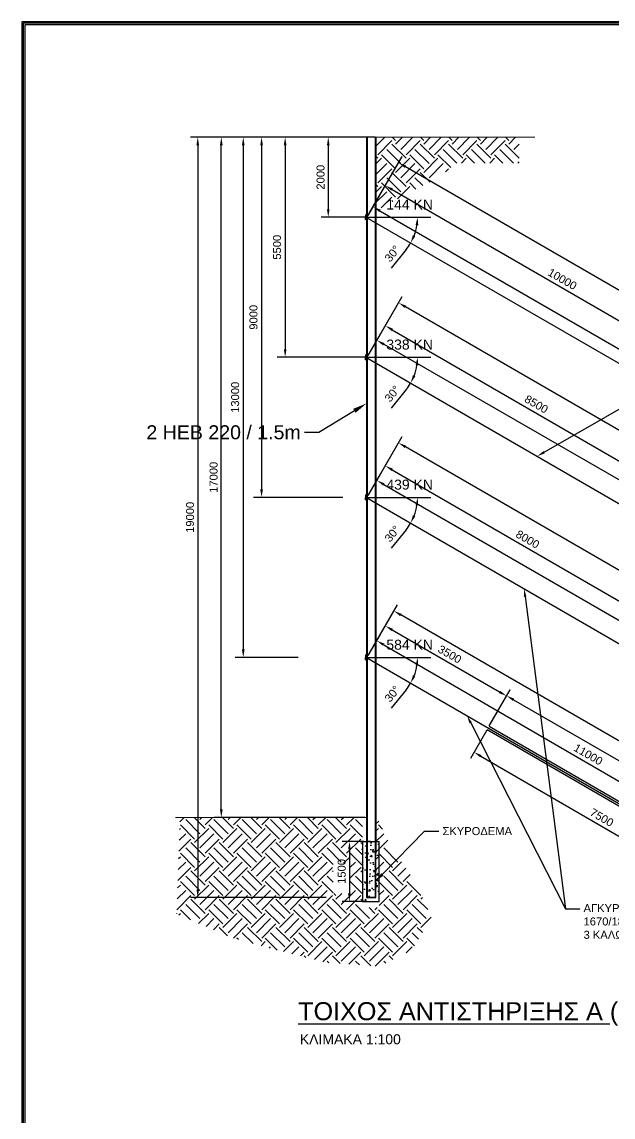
# Model space of a CAD drawing. Header units: inches. Extents: x 3 to 172, y -67 to 57.
# Drawn here: x 3.61 to 18.38, y -39.2 to -11.83 of the extents above; entities that cross this region are included whole.
import ezdxf
from ezdxf import colors
from ezdxf.entities.mleader import LeaderData, LeaderLine
from ezdxf.math import Vec2, Vec3

# ---------------------------------------------------------------- set-up
doc = ezdxf.new("R2010")
doc.units = ezdxf.units.IN
doc.header["$MEASUREMENT"] = 0
for name, color, linetype in [('3', 1, 'Continuous'), ('BEAMS', 3, 'Continuous'), ('BORDER-1', 5, 'Continuous'), ('DETAILS', 3, 'Continuous'), ('L2 COLUMN Wall', 7, 'Continuous'), ('REINFORCEMENT', 6, 'Continuous'), ('STATIC', 3, 'Continuous'), ('STATICA', 3, 'Continuous'), ('TEXT', 3, 'Continuous')]:
    doc.layers.add(name, color=color, linetype=linetype)
doc.styles.add('arial greek', font='arial.ttf')
doc.styles.add('STYLE1', font='arial.ttf')
doc.styles.add('STYLE2', font='arial.ttf')
doc.dimstyles.new('1-100', dxfattribs={"dimtxt": 0.2, "dimasz": 0.2, "dimexe": 0.2, "dimexo": 0, "dimgap": 0.1, "dimtad": 1, "dimdec": 0, "dimlfac": 1000, "dimzin": 1, "dimdsep": 46, "dimtxsty": 'arial greek', "dimcen": 0.02, "dimclrd": 1, "dimclre": 1, "dimclrt": 3, "dimadec": 3, "dimazin": 0, "dimtfac": 0.1, "dimtdec": 0, "dimtmove": 0, "dimatfit": 2, "dimfxl": 1, "dimtolj": 1, "dimtzin": 0, "dimarcsym": 0})
doc.dimstyles.new('style 1', dxfattribs={"dimtxt": 0.2, "dimasz": 0.2, "dimexe": 0.18, "dimexo": 0.0625, "dimgap": 0.09, "dimtad": 1, "dimdec": 0, "dimlfac": 1000, "dimzin": 0, "dimdsep": 46, "dimtxsty": 'STYLE2', "dimcen": 0.09, "dimclrd": 1, "dimclre": 1, "dimclrt": 3, "dimadec": 3, "dimazin": 0, "dimtfac": 1, "dimtdec": 0, "dimtofl": 0, "dimtmove": 0, "dimatfit": 3, "dimfxl": 1, "dimtolj": 1, "dimtzin": 0, "dimarcsym": 0})

# ---------------------------------------------------------------- blocks, each defined once
blk = doc.blocks.new('*D465')
at = {"layer": 'DefPoints', "color": 0, "linetype": 'Continuous', "ltscale": 4, "transparency": 16777216}
for p in [(12.219, -32.31), (11.789, -33.809), (12.215, -33.81)]:
    blk.add_point(p, dxfattribs=at)
at = {"layer": 'DETAILS', "color": 1, "linetype": 'Continuous', "lineweight": -2, "ltscale": 4, "transparency": 16777216}
for p, q in [((12.156, -32.31), (11.613, -32.309)), ((11.792, -32.509), (11.79, -33.609)), ((12.153, -33.81), (11.609, -33.809))]:
    blk.add_line(p, q, dxfattribs=at)
at = {"layer": 'DETAILS', "color": 1, "linetype": 'Continuous', "ltscale": 4, "transparency": 16777216}
for points in [[(11.759, -32.509), (11.826, -32.509), (11.793, -32.309)], [(11.757, -33.609), (11.823, -33.609), (11.789, -33.809)]]:
    blk.add_solid(points, dxfattribs=at)
at = {"layer": 'DETAILS', "color": 3, "linetype": 'Continuous', "lineweight": 15, "ltscale": 4, "transparency": 16777216, "insert": (11.599, -33.059), "char_height": 0.2, "attachment_point": 5, "rotation": 89.8663, "style": 'STYLE2'}
blk.add_mtext('\\A1;1500', dxfattribs=at)
blk = doc.blocks.new('*D427')
at = {"layer": 'DefPoints', "color": 0, "linetype": 'Continuous', "ltscale": 4, "transparency": 16777216}
for p in [(12.227, -16.72), (21.346, -20.927), (20.883, -21.727)]:
    blk.add_point(p, dxfattribs=at)
at = {"layer": 'DETAILS', "color": 1, "linetype": 'Continuous', "lineweight": -2, "ltscale": 4, "transparency": 16777216}
for p, q in [((12.258, -16.666), (12.78, -15.764)), ((12.863, -16.02), (21.173, -20.827)), ((20.914, -21.673), (21.436, -20.771))]:
    blk.add_line(p, q, dxfattribs=at)
at = {"layer": 'DETAILS', "color": 1, "linetype": 'Continuous', "ltscale": 4, "transparency": 16777216}
for points in [[(12.88, -15.991), (12.846, -16.049), (12.69, -15.92)], [(21.189, -20.798), (21.156, -20.856), (21.346, -20.927)]]:
    blk.add_solid(points, dxfattribs=at)
at = {"layer": 'DETAILS', "color": 3, "linetype": 'Continuous', "lineweight": 15, "ltscale": 4, "transparency": 16777216, "insert": (17.114, -18.257), "char_height": 0.2, "attachment_point": 5, "rotation": 329.9515, "style": 'STYLE2'}
blk.add_mtext('\\A1;10000', dxfattribs=at)
blk = doc.blocks.new('*D429')
at = {"layer": 'DefPoints', "color": 0, "linetype": 'Continuous', "ltscale": 4, "transparency": 16777216}
for p in [(13.02, -15.349), (12.262, -16.658), (29.576, -26.67)]:
    blk.add_point(p, dxfattribs=at)
at = {"layer": 'DETAILS', "color": 1, "linetype": 'Continuous', "lineweight": -2, "ltscale": 4, "transparency": 16777216}
for p, q in [((12.294, -16.604), (13.11, -15.193)), ((30.16, -25.26), (13.193, -15.449)), ((29.608, -26.616), (30.424, -25.204))]:
    blk.add_line(p, q, dxfattribs=at)
at = {"layer": 'DETAILS', "color": 1, "linetype": 'Continuous', "ltscale": 4, "transparency": 16777216}
for points in [[(13.21, -15.42), (13.176, -15.478), (13.02, -15.349)], [(30.177, -25.231), (30.144, -25.289), (30.334, -25.36)]]:
    blk.add_solid(points, dxfattribs=at)
at = {"layer": 'DETAILS', "color": 3, "linetype": 'Continuous', "lineweight": 15, "ltscale": 4, "transparency": 16777216, "insert": (20.474, -19.437), "char_height": 0.2, "attachment_point": 5, "rotation": 329.9614, "style": 'STYLE2'}
blk.add_mtext('\\A1;20000', dxfattribs=at)
blk = doc.blocks.new('*D474')
at = {"layer": 'DefPoints', "color": 0, "transparency": 16777216}
for p in [(12.048, -16.708), (12.205, -16.707), (13.475, -16.932), (13.581, -16.708), (29.541, -26.732)]:
    blk.add_point(p, dxfattribs=at)
at = {"layer": 'STATICA', "color": 1, "lineweight": -2, "transparency": 16777216}
blk.add_line((13.209, -17.518), (12.836, -17.979), dxfattribs=at)
for start, end in [(338.8595, 351.102), (321.0635, 329.9615)]:
    blk.add_arc((12.206, -16.708), 1.289, start, end, dxfattribs=at)
at = {"layer": 'STATICA', "color": 1, "transparency": 16777216}
for points in [[(13.446, -16.905), (13.513, -16.91), (13.495, -16.708)], [(13.438, -17.187), (13.378, -17.158), (13.322, -17.353)]]:
    blk.add_solid(points, dxfattribs=at)
at = {"layer": 'STATICA', "color": 3, "transparency": 16777216, "insert": (12.865, -17.621), "char_height": 0.2, "attachment_point": 5, "rotation": 51.0635, "style": 'arial greek'}
blk.add_mtext('\\A1;30%%D', dxfattribs=at)
blk = doc.blocks.new('*D430')
at = {"layer": 'DefPoints', "color": 0, "linetype": 'Continuous', "ltscale": 4, "transparency": 16777216}
for p in [(12.227, -16.72), (25.372, -23.952), (25.216, -24.222)]:
    blk.add_point(p, dxfattribs=at)
at = {"layer": 'DETAILS', "color": 1, "linetype": 'Continuous', "lineweight": -2, "ltscale": 4, "transparency": 16777216}
for p, q in [((12.258, -16.666), (12.473, -16.294)), ((12.556, -16.55), (25.199, -23.852)), ((25.247, -24.168), (25.462, -23.796))]:
    blk.add_line(p, q, dxfattribs=at)
at = {"layer": 'DETAILS', "color": 1, "linetype": 'Continuous', "ltscale": 4, "transparency": 16777216}
for points in [[(12.573, -16.521), (12.539, -16.579), (12.383, -16.45)], [(25.215, -23.823), (25.182, -23.881), (25.372, -23.952)]]:
    blk.add_solid(points, dxfattribs=at)
at = {"layer": 'DETAILS', "color": 3, "linetype": 'Continuous', "lineweight": 15, "ltscale": 4, "transparency": 16777216, "insert": (18.973, -20.035), "char_height": 0.2, "attachment_point": 5, "rotation": 329.9899, "style": 'STYLE2'}
blk.add_mtext('\\A1;15000', dxfattribs=at)
blk = doc.blocks.new('*D475')
at = {"layer": 'DefPoints', "color": 0, "linetype": 'Continuous', "transparency": 16777216}
for p in [(8.59, -14.71), (12.235, -14.71), (12.237, -31.71)]:
    blk.add_point(p, dxfattribs=at)
at = {"layer": 'TEXT', "color": 1, "linetype": 'Continuous', "lineweight": -2, "transparency": 16777216}
for p, q in [((12.173, -14.71), (8.41, -14.71)), ((8.59, -31.51), (8.59, -14.91)), ((12.174, -31.71), (8.41, -31.71))]:
    blk.add_line(p, q, dxfattribs=at)
at = {"layer": 'TEXT', "color": 1, "linetype": 'Continuous', "transparency": 16777216}
for points in [[(8.556, -14.91), (8.623, -14.91), (8.59, -14.71)], [(8.556, -31.51), (8.623, -31.51), (8.59, -31.71)]]:
    blk.add_solid(points, dxfattribs=at)
at = {"layer": 'TEXT', "color": 3, "linetype": 'Continuous', "transparency": 16777216, "insert": (8.398, -23.21), "char_height": 0.2, "attachment_point": 5, "rotation": 90, "style": 'STYLE2'}
blk.add_mtext('\\A1;17000', dxfattribs=at)
blk = doc.blocks.new('*D433')
at = {"layer": 'DefPoints', "color": 0, "linetype": 'Continuous', "transparency": 16777216}
for p in [(11.274, -14.71), (8.001, -33.71), (11.274, -33.71)]:
    blk.add_point(p, dxfattribs=at)
at = {"layer": 'TEXT', "color": 1, "linetype": 'Continuous', "lineweight": -2, "transparency": 16777216}
for p, q in [((11.211, -14.71), (7.821, -14.71)), ((8.001, -14.91), (8.001, -33.51)), ((11.211, -33.71), (7.821, -33.71))]:
    blk.add_line(p, q, dxfattribs=at)
at = {"layer": 'TEXT', "color": 1, "linetype": 'Continuous', "transparency": 16777216}
for points in [[(7.967, -14.91), (8.034, -14.91), (8.001, -14.71)], [(7.967, -33.51), (8.034, -33.51), (8.001, -33.71)]]:
    blk.add_solid(points, dxfattribs=at)
at = {"layer": 'TEXT', "color": 3, "linetype": 'Continuous', "transparency": 16777216, "insert": (7.809, -24.21), "char_height": 0.2, "attachment_point": 5, "rotation": 90, "style": 'STYLE2'}
blk.add_mtext('\\A1;19000', dxfattribs=at)
blk = doc.blocks.new('*D434')
at = {"layer": 'DefPoints', "color": 0, "linetype": 'Continuous', "transparency": 16777216}
for p in [(12.235, -14.71), (11.263, -16.71), (12.235, -16.71)]:
    blk.add_point(p, dxfattribs=at)
at = {"layer": 'TEXT', "color": 1, "linetype": 'Continuous', "lineweight": -2, "transparency": 16777216}
for p, q in [((12.173, -14.71), (11.083, -14.71)), ((11.263, -14.91), (11.263, -16.51)), ((12.173, -16.71), (11.083, -16.71))]:
    blk.add_line(p, q, dxfattribs=at)
at = {"layer": 'TEXT', "color": 1, "linetype": 'Continuous', "transparency": 16777216}
for points in [[(11.23, -14.91), (11.296, -14.91), (11.263, -14.71)], [(11.23, -16.51), (11.296, -16.51), (11.263, -16.71)]]:
    blk.add_solid(points, dxfattribs=at)
at = {"layer": 'TEXT', "color": 3, "linetype": 'Continuous', "transparency": 16777216, "insert": (11.071, -15.71), "char_height": 0.2, "attachment_point": 5, "rotation": 90, "style": 'STYLE2'}
blk.add_mtext('\\A1;2000', dxfattribs=at)
blk = doc.blocks.new('*D435')
at = {"layer": 'DefPoints', "color": 0, "linetype": 'Continuous', "ltscale": 4, "transparency": 16777216}
for p in [(12.227, -20.22), (20.047, -23.676), (19.585, -24.475)]:
    blk.add_point(p, dxfattribs=at)
at = {"layer": 'DETAILS', "color": 1, "linetype": 'Continuous', "lineweight": -2, "ltscale": 4, "transparency": 16777216}
for p, q in [((12.258, -20.166), (12.779, -19.266)), ((12.862, -19.522), (19.874, -23.576)), ((19.617, -24.42), (20.137, -23.52))]:
    blk.add_line(p, q, dxfattribs=at)
at = {"layer": 'DETAILS', "color": 1, "linetype": 'Continuous', "ltscale": 4, "transparency": 16777216}
for points in [[(12.878, -19.493), (12.845, -19.55), (12.689, -19.421)], [(19.891, -23.547), (19.857, -23.605), (20.047, -23.676)]]:
    blk.add_solid(points, dxfattribs=at)
at = {"layer": 'DETAILS', "color": 3, "linetype": 'Continuous', "lineweight": 15, "ltscale": 4, "transparency": 16777216, "insert": (16.464, -21.382), "char_height": 0.2, "attachment_point": 5, "rotation": 329.965, "style": 'STYLE2'}
blk.add_mtext('\\A1;8500', dxfattribs=at)
blk = doc.blocks.new('*D437')
at = {"layer": 'DefPoints', "color": 0, "linetype": 'Continuous', "ltscale": 4, "transparency": 16777216}
for p in [(13.02, -18.849), (12.262, -20.158), (29.143, -29.92)]:
    blk.add_point(p, dxfattribs=at)
at = {"layer": 'DETAILS', "color": 1, "linetype": 'Continuous', "lineweight": -2, "ltscale": 4, "transparency": 16777216}
for p, q in [((12.294, -20.104), (13.11, -18.693)), ((29.728, -28.51), (13.193, -18.949)), ((29.175, -29.866), (29.991, -28.454))]:
    blk.add_line(p, q, dxfattribs=at)
at = {"layer": 'DETAILS', "color": 1, "linetype": 'Continuous', "ltscale": 4, "transparency": 16777216}
for points in [[(13.21, -18.92), (13.176, -18.978), (13.02, -18.849)], [(29.744, -28.481), (29.711, -28.539), (29.901, -28.61)]]:
    blk.add_solid(points, dxfattribs=at)
at = {"layer": 'DETAILS', "color": 3, "linetype": 'Continuous', "lineweight": 15, "ltscale": 4, "transparency": 16777216, "insert": (22.639, -24.189), "char_height": 0.2, "attachment_point": 5, "rotation": 329.9614, "style": 'STYLE2'}
blk.add_mtext('\\A1;19500', dxfattribs=at)
blk = doc.blocks.new('*D476')
at = {"layer": 'DefPoints', "color": 0, "transparency": 16777216}
for p in [(12.048, -20.208), (12.205, -20.207), (13.581, -20.208), (13.475, -20.432), (29.108, -29.981)]:
    blk.add_point(p, dxfattribs=at)
at = {"layer": 'STATICA', "color": 1, "lineweight": -2, "transparency": 16777216}
blk.add_line((13.209, -21.018), (12.836, -21.479), dxfattribs=at)
for start, end in [(338.8595, 351.102), (321.0635, 329.9615)]:
    blk.add_arc((12.206, -20.208), 1.289, start, end, dxfattribs=at)
at = {"layer": 'STATICA', "color": 1, "transparency": 16777216}
for points in [[(13.446, -20.405), (13.513, -20.41), (13.495, -20.208)], [(13.438, -20.687), (13.378, -20.658), (13.322, -20.853)]]:
    blk.add_solid(points, dxfattribs=at)
at = {"layer": 'STATICA', "color": 3, "transparency": 16777216, "insert": (12.865, -21.121), "char_height": 0.2, "attachment_point": 5, "rotation": 51.0635, "style": 'arial greek'}
blk.add_mtext('\\A1;30%%D', dxfattribs=at)
blk = doc.blocks.new('*D438')
at = {"layer": 'DefPoints', "color": 0, "linetype": 'Continuous', "ltscale": 4, "transparency": 16777216}
for p in [(12.227, -20.22), (24.608, -26.774), (24.357, -27.209)]:
    blk.add_point(p, dxfattribs=at)
at = {"layer": 'DETAILS', "color": 1, "linetype": 'Continuous', "lineweight": -2, "ltscale": 4, "transparency": 16777216}
for p, q in [((12.258, -20.166), (12.567, -19.629)), ((12.651, -19.885), (24.434, -26.674)), ((24.388, -27.154), (24.698, -26.618))]:
    blk.add_line(p, q, dxfattribs=at)
at = {"layer": 'DETAILS', "color": 1, "linetype": 'Continuous', "ltscale": 4, "transparency": 16777216}
for points in [[(12.667, -19.856), (12.634, -19.914), (12.477, -19.785)], [(24.451, -26.645), (24.418, -26.703), (24.608, -26.774)]]:
    blk.add_solid(points, dxfattribs=at)
at = {"layer": 'DETAILS', "color": 3, "linetype": 'Continuous', "lineweight": 15, "ltscale": 4, "transparency": 16777216, "insert": (19.938, -23.862), "char_height": 0.2, "attachment_point": 5, "rotation": 330.0532, "style": 'STYLE2'}
blk.add_mtext('\\A1;14000', dxfattribs=at)
blk = doc.blocks.new('*D441')
at = {"layer": 'DefPoints', "color": 0, "ltscale": 100, "transparency": 16777216}
for p in [(12.215, -14.71), (10.185, -20.21), (12.215, -20.21)]:
    blk.add_point(p, dxfattribs=at)
at = {"layer": 'REINFORCEMENT', "color": 1, "lineweight": -2, "ltscale": 100, "transparency": 16777216}
for p, q in [((12.215, -14.71), (9.985, -14.71)), ((10.185, -14.91), (10.185, -20.01)), ((12.215, -20.21), (9.985, -20.21))]:
    blk.add_line(p, q, dxfattribs=at)
at = {"layer": 'REINFORCEMENT', "color": 1, "ltscale": 100, "transparency": 16777216}
for points in [[(10.152, -14.91), (10.219, -14.91), (10.185, -14.71)], [(10.152, -20.01), (10.219, -20.01), (10.185, -20.21)]]:
    blk.add_solid(points, dxfattribs=at)
at = {"layer": 'REINFORCEMENT', "color": 3, "ltscale": 100, "transparency": 16777216, "insert": (9.983, -17.46), "char_height": 0.2, "attachment_point": 5, "rotation": 90, "style": 'arial greek'}
blk.add_mtext('\\A1;5500', dxfattribs=at)
blk = doc.blocks.new('*D442')
at = {"layer": 'DefPoints', "color": 0, "ltscale": 100, "transparency": 16777216}
for p in [(11.628, -14.71), (9.596, -23.71), (11.628, -23.71)]:
    blk.add_point(p, dxfattribs=at)
at = {"layer": 'REINFORCEMENT', "color": 1, "lineweight": -2, "ltscale": 100, "transparency": 16777216}
for p, q in [((11.628, -14.71), (9.396, -14.71)), ((9.596, -14.91), (9.596, -23.51)), ((11.628, -23.71), (9.396, -23.71))]:
    blk.add_line(p, q, dxfattribs=at)
at = {"layer": 'REINFORCEMENT', "color": 1, "ltscale": 100, "transparency": 16777216}
for points in [[(9.562, -14.91), (9.629, -14.91), (9.596, -14.71)], [(9.562, -23.51), (9.629, -23.51), (9.596, -23.71)]]:
    blk.add_solid(points, dxfattribs=at)
at = {"layer": 'REINFORCEMENT', "color": 3, "ltscale": 100, "transparency": 16777216, "insert": (9.394, -19.21), "char_height": 0.2, "attachment_point": 5, "rotation": 90, "style": 'arial greek'}
blk.add_mtext('\\A1;9000', dxfattribs=at)
blk = doc.blocks.new('*D443')
at = {"layer": 'DefPoints', "color": 0, "linetype": 'Continuous', "ltscale": 4, "transparency": 16777216}
for p in [(12.227, -23.72), (19.613, -26.929), (19.151, -27.727)]:
    blk.add_point(p, dxfattribs=at)
at = {"layer": 'DETAILS', "color": 1, "linetype": 'Continuous', "lineweight": -2, "ltscale": 4, "transparency": 16777216}
for p, q in [((12.258, -23.666), (12.779, -22.766)), ((12.862, -23.022), (19.44, -26.829)), ((19.182, -27.673), (19.703, -26.773))]:
    blk.add_line(p, q, dxfattribs=at)
at = {"layer": 'DETAILS', "color": 1, "linetype": 'Continuous', "ltscale": 4, "transparency": 16777216}
for points in [[(12.879, -22.993), (12.845, -23.051), (12.689, -22.922)], [(19.457, -26.8), (19.423, -26.857), (19.613, -26.929)]]:
    blk.add_solid(points, dxfattribs=at)
at = {"layer": 'DETAILS', "color": 3, "linetype": 'Continuous', "lineweight": 15, "ltscale": 4, "transparency": 16777216, "insert": (16.247, -24.759), "char_height": 0.2, "attachment_point": 5, "rotation": 329.9404, "style": 'STYLE2'}
blk.add_mtext('\\A1;8000', dxfattribs=at)
blk = doc.blocks.new('*D445')
at = {"layer": 'DefPoints', "color": 0, "linetype": 'Continuous', "ltscale": 4, "transparency": 16777216}
for p in [(13.02, -22.349), (12.262, -23.658), (29.576, -33.67)]:
    blk.add_point(p, dxfattribs=at)
at = {"layer": 'DETAILS', "color": 1, "linetype": 'Continuous', "lineweight": -2, "ltscale": 4, "transparency": 16777216}
for p, q in [((12.294, -23.604), (13.11, -22.193)), ((30.16, -32.26), (13.193, -22.449)), ((29.608, -33.616), (30.424, -32.204))]:
    blk.add_line(p, q, dxfattribs=at)
at = {"layer": 'DETAILS', "color": 1, "linetype": 'Continuous', "ltscale": 4, "transparency": 16777216}
for points in [[(13.21, -22.42), (13.176, -22.478), (13.02, -22.349)], [(30.177, -32.231), (30.144, -32.289), (30.334, -32.36)]]:
    blk.add_solid(points, dxfattribs=at)
at = {"layer": 'DETAILS', "color": 3, "linetype": 'Continuous', "lineweight": 15, "ltscale": 4, "transparency": 16777216, "insert": (23.288, -28.064), "char_height": 0.2, "attachment_point": 5, "rotation": 329.9614, "style": 'STYLE2'}
blk.add_mtext('\\A1;20000', dxfattribs=at)
blk = doc.blocks.new('*D477')
at = {"layer": 'DefPoints', "color": 0, "transparency": 16777216}
for p in [(12.048, -23.708), (12.205, -23.707), (13.581, -23.708), (13.475, -23.932), (29.541, -33.732)]:
    blk.add_point(p, dxfattribs=at)
at = {"layer": 'STATICA', "color": 1, "lineweight": -2, "transparency": 16777216}
blk.add_line((13.209, -24.518), (12.836, -24.979), dxfattribs=at)
for start, end in [(338.8595, 351.102), (321.0635, 329.9615)]:
    blk.add_arc((12.206, -23.708), 1.289, start, end, dxfattribs=at)
at = {"layer": 'STATICA', "color": 1, "transparency": 16777216}
for points in [[(13.446, -23.905), (13.513, -23.91), (13.495, -23.708)], [(13.438, -24.187), (13.378, -24.158), (13.322, -24.353)]]:
    blk.add_solid(points, dxfattribs=at)
at = {"layer": 'STATICA', "color": 3, "transparency": 16777216, "insert": (12.865, -24.621), "char_height": 0.2, "attachment_point": 5, "rotation": 51.0635, "style": 'arial greek'}
blk.add_mtext('\\A1;30%%D', dxfattribs=at)
blk = doc.blocks.new('*D446')
at = {"layer": 'DefPoints', "color": 0, "linetype": 'Continuous', "ltscale": 4, "transparency": 16777216}
for p in [(12.227, -23.72), (24.6, -30.29), (24.349, -30.723)]:
    blk.add_point(p, dxfattribs=at)
at = {"layer": 'DETAILS', "color": 1, "linetype": 'Continuous', "lineweight": -2, "ltscale": 4, "transparency": 16777216}
for p, q in [((12.258, -23.666), (12.567, -23.131)), ((12.65, -23.387), (24.426, -30.19)), ((24.38, -30.669), (24.69, -30.134))]:
    blk.add_line(p, q, dxfattribs=at)
at = {"layer": 'DETAILS', "color": 1, "linetype": 'Continuous', "ltscale": 4, "transparency": 16777216}
for points in [[(12.667, -23.358), (12.634, -23.416), (12.477, -23.287)], [(24.443, -30.161), (24.41, -30.219), (24.6, -30.29)]]:
    blk.add_solid(points, dxfattribs=at)
at = {"layer": 'DETAILS', "color": 3, "linetype": 'Continuous', "lineweight": 15, "ltscale": 4, "transparency": 16777216, "insert": (19.933, -27.372), "char_height": 0.2, "attachment_point": 5, "rotation": 329.9849, "style": 'STYLE2'}
blk.add_mtext('\\A1;14000', dxfattribs=at)
blk = doc.blocks.new('*D449')
at = {"layer": 'DefPoints', "color": 0, "linetype": 'Continuous', "ltscale": 4, "transparency": 16777216}
for p in [(12.227, -27.72), (15.718, -28.673), (15.257, -29.472)]:
    blk.add_point(p, dxfattribs=at)
at = {"layer": 'DETAILS', "color": 1, "linetype": 'Continuous', "lineweight": -2, "ltscale": 4, "transparency": 16777216}
for p, q in [((12.258, -27.666), (12.778, -26.766)), ((12.861, -27.022), (15.545, -28.573)), ((15.288, -29.418), (15.808, -28.518))]:
    blk.add_line(p, q, dxfattribs=at)
at = {"layer": 'DETAILS', "color": 1, "linetype": 'Continuous', "ltscale": 4, "transparency": 16777216}
for points in [[(12.878, -26.993), (12.845, -27.051), (12.688, -26.922)], [(15.562, -28.545), (15.529, -28.602), (15.718, -28.673)]]:
    blk.add_solid(points, dxfattribs=at)
at = {"layer": 'DETAILS', "color": 3, "linetype": 'Continuous', "lineweight": 15, "ltscale": 4, "transparency": 16777216, "insert": (14.299, -27.631), "char_height": 0.2, "attachment_point": 5, "rotation": 329.9701, "style": 'STYLE2'}
blk.add_mtext('\\A1;3500', dxfattribs=at)
blk = doc.blocks.new('*D450')
at = {"layer": 'DefPoints', "color": 0, "linetype": 'Continuous', "ltscale": 4, "transparency": 16777216}
for p in [(15.293, -29.41), (28.707, -36.178), (28.278, -36.919)]:
    blk.add_point(p, dxfattribs=at)
at = {"layer": 'DETAILS', "color": 1, "linetype": 'Continuous', "lineweight": -2, "ltscale": 4, "transparency": 16777216}
for p, q in [((15.324, -29.356), (15.812, -28.513)), ((15.895, -28.769), (28.533, -36.077)), ((28.309, -36.865), (28.797, -36.022))]:
    blk.add_line(p, q, dxfattribs=at)
at = {"layer": 'DETAILS', "color": 1, "linetype": 'Continuous', "ltscale": 4, "transparency": 16777216}
for points in [[(15.911, -28.74), (15.878, -28.797), (15.721, -28.668)], [(28.55, -36.049), (28.517, -36.106), (28.707, -36.178)]]:
    blk.add_solid(points, dxfattribs=at)
at = {"layer": 'DETAILS', "color": 3, "linetype": 'Continuous', "lineweight": 15, "ltscale": 4, "transparency": 16777216, "insert": (24.331, -33.425), "char_height": 0.2, "attachment_point": 5, "rotation": 329.9599, "style": 'STYLE2'}
blk.add_mtext('\\A1;15000', dxfattribs=at)
blk = doc.blocks.new('*D451')
at = {"layer": 'DefPoints', "color": 0, "linetype": 'Continuous', "ltscale": 4, "transparency": 16777216}
for p in [(12.904, -26.549), (12.262, -27.658), (28.278, -36.919)]:
    blk.add_point(p, dxfattribs=at)
at = {"layer": 'DETAILS', "color": 1, "linetype": 'Continuous', "lineweight": -2, "ltscale": 4, "transparency": 16777216}
for p, q in [((12.294, -27.604), (12.994, -26.393)), ((28.746, -35.71), (13.077, -26.649)), ((28.309, -36.865), (29.009, -35.654))]:
    blk.add_line(p, q, dxfattribs=at)
at = {"layer": 'DETAILS', "color": 1, "linetype": 'Continuous', "ltscale": 4, "transparency": 16777216}
for points in [[(13.094, -26.62), (13.06, -26.678), (12.904, -26.549)], [(28.763, -35.681), (28.729, -35.738), (28.919, -35.81)]]:
    blk.add_solid(points, dxfattribs=at)
at = {"layer": 'DETAILS', "color": 3, "linetype": 'Continuous', "lineweight": 15, "ltscale": 4, "transparency": 16777216, "insert": (23.318, -32.349), "char_height": 0.2, "attachment_point": 5, "rotation": 329.9614, "style": 'STYLE2'}
blk.add_mtext('\\A1;18500', dxfattribs=at)
blk = doc.blocks.new('*D478')
at = {"layer": 'DefPoints', "color": 0, "transparency": 16777216}
for p in [(12.048, -27.708), (12.205, -27.707), (13.581, -27.708), (13.475, -27.932), (28.242, -36.981)]:
    blk.add_point(p, dxfattribs=at)
at = {"layer": 'STATICA', "color": 1, "lineweight": -2, "transparency": 16777216}
blk.add_line((13.209, -28.518), (12.836, -28.979), dxfattribs=at)
for start, end in [(338.8595, 351.102), (321.0635, 329.9615)]:
    blk.add_arc((12.206, -27.708), 1.289, start, end, dxfattribs=at)
at = {"layer": 'STATICA', "color": 1, "transparency": 16777216}
for points in [[(13.446, -27.905), (13.513, -27.91), (13.495, -27.708)], [(13.438, -28.187), (13.378, -28.158), (13.322, -28.353)]]:
    blk.add_solid(points, dxfattribs=at)
at = {"layer": 'STATICA', "color": 3, "transparency": 16777216, "insert": (12.865, -28.621), "char_height": 0.2, "attachment_point": 5, "rotation": 51.0635, "style": 'arial greek'}
blk.add_mtext('\\A1;30%%D', dxfattribs=at)
blk = doc.blocks.new('*D452')
at = {"layer": 'DefPoints', "color": 0, "linetype": 'Continuous', "ltscale": 4, "transparency": 16777216}
for p in [(12.227, -27.72), (21.99, -32.811), (21.742, -33.239)]:
    blk.add_point(p, dxfattribs=at)
at = {"layer": 'DETAILS', "color": 1, "linetype": 'Continuous', "lineweight": -2, "ltscale": 4, "transparency": 16777216}
for p, q in [((12.258, -27.666), (12.565, -27.136)), ((12.648, -27.392), (21.817, -32.711)), ((21.773, -33.185), (22.081, -32.655))]:
    blk.add_line(p, q, dxfattribs=at)
at = {"layer": 'DETAILS', "color": 1, "linetype": 'Continuous', "ltscale": 4, "transparency": 16777216}
for points in [[(12.665, -27.363), (12.631, -27.421), (12.475, -27.292)], [(21.834, -32.682), (21.801, -32.74), (21.99, -32.811)]]:
    blk.add_solid(points, dxfattribs=at)
at = {"layer": 'DETAILS', "color": 3, "linetype": 'Continuous', "lineweight": 15, "ltscale": 4, "transparency": 16777216, "insert": (17.761, -30.136), "char_height": 0.2, "attachment_point": 5, "rotation": 329.8847, "style": 'STYLE2'}
blk.add_mtext('\\A1;11000', dxfattribs=at)
blk = doc.blocks.new('*D454')
at = {"layer": 'DefPoints', "color": 0, "linetype": 'Continuous', "ltscale": 4, "transparency": 16777216}
for p in [(15.257, -29.472), (21.742, -33.239), (21.39, -33.846)]:
    blk.add_point(p, dxfattribs=at)
at = {"layer": 'DETAILS', "color": 1, "linetype": 'Continuous', "lineweight": -2, "ltscale": 4, "transparency": 16777216}
for p, q in [((15.226, -29.526), (14.814, -30.234)), ((15.078, -30.178), (21.217, -33.745)), ((21.711, -33.293), (21.299, -34.001))]:
    blk.add_line(p, q, dxfattribs=at)
at = {"layer": 'DETAILS', "color": 1, "linetype": 'Continuous', "ltscale": 4, "transparency": 16777216}
for points in [[(15.094, -30.15), (15.061, -30.207), (14.905, -30.078)], [(21.233, -33.716), (21.2, -33.774), (21.39, -33.846)]]:
    blk.add_solid(points, dxfattribs=at)
at = {"layer": 'DETAILS', "color": 3, "linetype": 'Continuous', "lineweight": 15, "ltscale": 4, "transparency": 16777216, "insert": (18.1, -31.712), "char_height": 0.2, "attachment_point": 5, "rotation": 329.844, "style": 'STYLE2'}
blk.add_mtext('\\A1;7500', dxfattribs=at)
blk = doc.blocks.new('*D455')
at = {"layer": 'DefPoints', "color": 0, "ltscale": 100, "transparency": 16777216}
for p in [(10.512, -14.71), (9.138, -27.71), (10.512, -27.71)]:
    blk.add_point(p, dxfattribs=at)
at = {"layer": 'REINFORCEMENT', "color": 1, "lineweight": -2, "ltscale": 100, "transparency": 16777216}
for p, q in [((10.512, -14.71), (8.938, -14.71)), ((9.138, -14.91), (9.138, -27.51)), ((10.512, -27.71), (8.938, -27.71))]:
    blk.add_line(p, q, dxfattribs=at)
at = {"layer": 'REINFORCEMENT', "color": 1, "ltscale": 100, "transparency": 16777216}
for points in [[(9.105, -14.91), (9.172, -14.91), (9.138, -14.71)], [(9.105, -27.51), (9.172, -27.51), (9.138, -27.71)]]:
    blk.add_solid(points, dxfattribs=at)
at = {"layer": 'REINFORCEMENT', "color": 3, "ltscale": 100, "transparency": 16777216, "insert": (8.936, -21.21), "char_height": 0.2, "attachment_point": 5, "rotation": 90, "style": 'arial greek'}
blk.add_mtext('\\A1;13000', dxfattribs=at)

msp = doc.modelspace()

# ---------------------------------------------------------------- hatches: boundary and pattern name
at = {"layer": 'L2 COLUMN Wall'}
h = msp.add_hatch(dxfattribs=at)
h.set_pattern_fill('AR-CONC', color=1, scale=0.05)
h.set_pattern_definition([(50, (12.53535, -33.81016), (0.35863, -0.031376), [0.0375, -0.4125]), (355, (12.53535, -33.81016), (-0.06938, 0.3761), [0.03, -0.33]), (100.451, (12.56524, -33.81278), (0.289254, 0.34472), [0.03187, -0.35057]), (46.184, (12.53535, -33.71016), (0.53362, -0.08276), [0.05625, -0.61875]), (96.636, (12.5798, -33.71706), (0.46733, 0.48706), [0.0478, -0.52586]), (351.184, (12.53535, -33.71016), (0.46733, 0.48706), [0.045, -0.495]), (21, (12.58535, -33.73516), (0.298454, -0.20131), [0.0375, -0.4125]), (326, (12.58535, -33.73516), (0.12166, 0.362575), [0.03, -0.33]), (71.451, (12.61022, -33.75194), (0.42011, 0.161266), [0.03187, -0.35057]), (37.5, (12.53535, -33.81016), (0.00608, 0.166447), [0, -0.326, 0, -0.335, 0, -0.33125]), (7.5, (12.53535, -33.81016), (0.131535, 0.197206), [0, -0.191, 0, -0.3185, 0, -0.12625]), (327.5, (12.42385, -33.81016), (0.266911, -0.011277), [0, -0.125, 0, -0.39, 0, -0.5175]), (317.5, (12.37385, -33.81016), (0.291593, 0.050052), [0, -0.1625, 0, -0.259, 0, -0.3675])])
h.paths.add_polyline_path([(12.214, -32.3092), (12.114, -32.3092), (12.1154, -33.8102), (12.5354, -33.8102), (12.5354, -32.3102), (12.4354, -32.3102), (12.4354, -33.7102), (12.2154, -33.7102)])
h.paths.add_polyline_path([(12.4229, -32.3102), (12.2279, -32.3102), (12.2279, -33.7102), (12.4229, -33.7102)], flags=17)
at = {"layer": 'TEXT', "linetype": 'Continuous'}
h = msp.add_hatch(dxfattribs=at)
h.set_pattern_fill('EARTH', color=1, scale=2, angle=45, style=0)
h.set_pattern_definition([(45, (16.0372, -16.56135), (1e-16, 0.707107), [0.5, -0.5]), (45, (15.90463, -16.42876), (1e-16, 0.70711), [0.5, -0.5]), (45, (15.77205, -16.2962), (1e-16, 0.70711), [0.5, -0.5]), (135, (15.77205, -16.2078), (-0.70711, 1e-16), [0.5, -0.5]), (135, (15.90463, -16.0752), (-0.70711, 1e-16), [0.5, -0.5]), (135, (16.0372, -15.94263), (-0.70711, 1e-16), [0.5, -0.5])])
h.paths.add_polyline_path([(16.0372, -14.7102), (12.4354, -14.7102), (12.4354, -16.5613), (13.1629, -16.1517), (13.9798, -15.7474), (14.4696, -15.3558), (16.0372, -15.3558)])
h = msp.add_hatch(dxfattribs=at)
h.set_pattern_fill('EARTH', color=1, scale=2, angle=45, style=0)
h.set_pattern_definition([(45, (13.84195, -35.43177), (1e-16, 0.707107), [0.5, -0.5]), (45, (13.70937, -35.2992), (1e-16, 0.707107), [0.5, -0.5]), (45, (13.5768, -35.1666), (1e-16, 0.707107), [0.5, -0.5]), (135, (13.5768, -35.0782), (-0.707107, 1e-16), [0.5, -0.5]), (135, (13.70937, -34.94563), (-0.707107, 1e-16), [0.5, -0.5]), (135, (13.84195, -34.81305), (-0.707107, 1e-16), [0.5, -0.5])])
h.paths.add_polyline_path([(12.1169, -31.7102), (7.5567, -31.7102), (7.4766, -34.1234), (8.8772, -34.7231), (9.7229, -34.9548), (11.2096, -35.3364), (12.5326, -35.4318), (13.3509, -35.0229), (13.842, -34.2188), (13.4464, -33.333), (12.8054, -32.3926), (12.4369, -31.6113), (12.4369, -33.3602), (12.5369, -33.3602), (12.5369, -33.9616), (12.1169, -33.9616)])
h.paths.add_polyline_path([(11.7963, -33.6078), (11.7963, -32.8547), (11.3841, -32.8547), (11.3841, -33.6078)], flags=16)

# ---------------------------------------------------------------- linework, layer by layer
at = {"layer": 'BORDER-1', "color": 2}
for p, q in [((3.6053, -11.8287), (3.6053, -66.5659)), ((80.554, -11.8287), (3.6053, -11.8287)), ((80.519, -11.8637), (3.6403, -11.8637)), ((3.6403, -11.8637), (3.6403, -66.5309)), ((80.484, -11.8987), (3.6753, -11.8987)), ((3.6753, -11.8987), (3.6753, -66.4959))]:
    msp.add_line(p, q, dxfattribs=at)
at = {"layer": 'DETAILS', "linetype": 'Continuous', "lineweight": 15, "ltscale": 4}
for points in [[(12.4354, -14.7102), (16.4291, -14.7102)], [(12.2369, -31.7102), (7.4483, -31.7102)]]:
    msp.add_lwpolyline(points, dxfattribs=at)
at = {"layer": 'STATIC', "color": 3, "linetype": 'Continuous'}
for points in [[(12.2154, -14.7102), (12.2154, -33.7102)], [(12.2324, -14.7102), (12.2324, -33.7102)], [(12.4384, -14.7102), (12.4354, -33.7102)], [(12.4554, -14.7102), (12.4554, -32.5996)], [(12.4354, -33.7102), (12.2154, -33.7102)]]:
    msp.add_lwpolyline(points, dxfattribs=at)
at = {"layer": 'STATICA'}
for points in [[(12.4354, -14.7102), (12.2154, -14.7102)], [(12.1154, -32.3102), (12.1154, -33.8102), (12.5354, -33.8102), (12.5354, -32.3102)], [(12.1154, -32.3102), (12.5354, -32.3102)], [(12.2154, -32.3102), (12.2154, -33.7102), (12.4554, -33.7102), (12.4554, -32.3102)]]:
    msp.add_lwpolyline(points, dxfattribs=at)
at = {"layer": 'STATICA', "color": 8}
msp.add_lwpolyline([(12.3154, -32.3102), (12.2154, -32.3102)], dxfattribs=at)
at = {"layer": 'TEXT', "linetype": 'Continuous'}
for p, q in [((12.205, -16.7074), (29.5406, -26.7317)), ((12.205, -20.2074), (29.1077, -29.9814)), ((12.205, -23.7074), (29.5406, -33.7317)), ((12.205, -27.7074), (28.2421, -36.9808))]:
    msp.add_line(p, q, dxfattribs=at)
at = {"layer": 'TEXT', "color": 3, "linetype": 'Continuous'}
for p, q in [((15.2319, -29.5151), (28.217, -37.0242)), ((15.2819, -29.4285), (28.2671, -36.9376))]:
    msp.add_line(p, q, dxfattribs=at)
at = {"layer": 'TEXT', "linetype": 'Continuous', "flags": 128}
for points in [[(12.234, -16.6391), (12.2035, -16.6484), (12.1928, -16.7694)], [(12.2212, -16.7839), (12.1928, -16.7694), (12.2035, -16.6484)], [(12.234, -20.1391), (12.2035, -20.1484), (12.1928, -20.2694)], [(12.2212, -20.2839), (12.1928, -20.2694), (12.2035, -20.1484)], [(12.234, -23.6391), (12.2035, -23.6484), (12.1928, -23.7694)], [(12.2212, -23.7839), (12.1928, -23.7694), (12.2035, -23.6484)], [(12.234, -27.6391), (12.2035, -27.6484), (12.1928, -27.7694)], [(12.2212, -27.7839), (12.1928, -27.7694), (12.2035, -27.6484)]]:
    msp.add_lwpolyline(points, dxfattribs=at)
at = {"layer": 'TEXT', "linetype": 'Continuous', "const_width": 0.0127, "flags": 128}
for points in [[(12.2043, -16.7102, 1), (12.217, -16.7102, 1)], [(12.2043, -20.2102, 1), (12.217, -20.2102, 1)], [(12.2043, -23.7102, 1), (12.217, -23.7102, 1)], [(12.2043, -27.7102, 1), (12.217, -27.7102, 1)]]:
    msp.add_lwpolyline(points, format="xyb", close=True, dxfattribs=at)
at = {"layer": 'TEXT', "color": 1, "linetype": 'Continuous'}
for points in [[(12.2107, -16.7102), (13.8237, -16.7102)], [(12.2107, -20.2102), (13.8237, -20.2102)], [(12.2107, -23.7102), (13.8237, -23.7102)], [(12.2107, -27.7102), (13.8237, -27.7102)]]:
    msp.add_lwpolyline(points, dxfattribs=at)

# ---------------------------------------------------------------- texts
at = {"layer": '3', "color": 3, "style": 'STYLE1'}
for s, p in [('144 KN', (12.7149, -16.5171)), ('338 KN', (12.7149, -20.0171)), ('439 KN', (12.7149, -23.5171)), ('584 KN', (12.7149, -27.5171))]:
    msp.add_text(s, height=0.25, dxfattribs=at).set_placement(p)
at = {"layer": 'BEAMS', "color": 2, "style": 'STYLE1'}
msp.add_text('%%UΤΟΙΧΟΣ ΑΝΤΙΣΤΗΡΙΞΗΣ A %%U(ΕΚΣΚΑΦΗ 17.0Μ)', height=0.45, dxfattribs=at).set_placement((10.5111, -36.7757))
at = {"layer": 'BEAMS', "style": 'STYLE1'}
msp.add_text('ΚΛΙΜΑΚΑ 1:100', height=0.25, dxfattribs=at).set_placement((10.5528, -37.3773))

# ---------------------------------------------------------------- dimensions: what is measured, and where the dimension line sits
at = {"layer": 'DETAILS', "linetype": 'Continuous', "lineweight": 15, "ltscale": 4}
for base, p1, p2, angle, picture, middle in [((13.0198, -15.3486), (29.5762, -26.67), (12.2625, -16.6584), 149.96144, '*D429', (20.3782, -19.6036)), ((13.0198, -18.8486), (29.1434, -29.9197), (12.2625, -20.1584), 149.96144, '*D437', (22.5424, -24.355)), ((24.6076, -26.774), (12.2268, -20.22), (24.3573, -27.2085), 330.05319, '*D438', (19.8422, -24.0285)), ((13.0198, -22.3486), (29.5762, -33.67), (12.2625, -23.6584), 149.96144, '*D445', (23.1917, -28.2305)), ((24.5995, -30.2899), (12.2268, -23.72), (24.3492, -30.7231), 329.98491, '*D446', (19.8371, -27.5386)), ((12.904, -26.5489), (28.2777, -36.9192), (12.2625, -27.6584), 149.96143, '*D451', (23.2223, -32.5154)), ((21.9903, -32.8111), (12.2268, -27.72), (21.7419, -33.2392), 329.88466, '*D452', (17.6644, -30.3019)), ((28.7065, -36.1776), (15.2926, -29.4101), (28.2777, -36.9192), 329.95987, '*D450', (24.2343, -33.5914)), ((21.3896, -33.8456), (15.2571, -29.4715), (21.7419, -33.2392), 329.84396, '*D454', (18.0031, -31.8781))]:
    dim = msp.add_linear_dim(base=base, p1=p1, p2=p2, angle=angle, dimstyle='style 1', dxfattribs=at)
    dim.commit()
    dim.dimension.update_dxf_attribs({"geometry": picture, "text_midpoint": middle, "dimtype": 161})
for p1, p2, distance, picture, middle in [((12.2268, -16.72), (20.8829, -21.7274), 0.9246, '*D427', (17.114, -18.2571)), ((12.2268, -16.72), (25.2157, -24.2222), 0.3118, '*D430', (18.9733, -20.0347)), ((12.2268, -20.22), (19.5855, -24.4746), 0.9225, '*D435', (16.464, -21.3824)), ((12.2268, -23.72), (19.1509, -27.7273), 0.9225, '*D443', (16.2472, -24.7589)), ((12.2268, -27.72), (15.257, -29.4716), 0.9219, '*D449', (14.2995, -27.6313)), ((12.2189, -32.3102), (12.2154, -33.8102), -0.426, '*D465', (11.599, -33.0587))]:
    dim = msp.add_aligned_dim(p1=p1, p2=p2, distance=distance, dimstyle='style 1', dxfattribs=at)
    dim.commit()
    dim.dimension.update_dxf_attribs({"geometry": picture, "text_midpoint": middle})
at = {"layer": 'REINFORCEMENT', "ltscale": 100}
for base, p1, p2, picture, middle in [((9.1383, -27.7102), (10.5117, -14.7102), (10.5117, -27.7102), '*D455', (8.9361, -21.2102)), ((9.5956, -23.7102), (11.6279, -14.7102), (11.6279, -23.7102), '*D442', (9.3935, -19.2102)), ((10.1853, -20.2102), (12.2154, -14.7102), (12.2154, -20.2102), '*D441', (9.9832, -17.4602))]:
    dim = msp.add_linear_dim(base=base, p1=p1, p2=p2, angle=90, dimstyle='1-100', override={"dimfxl": 0.18, "dimarcsym": 2}, dxfattribs=at)
    dim.commit()
    dim.dimension.update_dxf_attribs({"geometry": picture, "text_midpoint": middle})
at = {"layer": 'STATICA'}
for base, line1, line2, picture, middle in [((13.4753, -16.932), ((12.205, -16.7074), (29.5406, -26.7317)), ((12.0479, -16.7079), (13.5813, -16.7079)), '*D474', (12.8652, -17.6213)), ((13.4753, -20.432), ((12.205, -20.2074), (29.1077, -29.9814)), ((12.0479, -20.2079), (13.5813, -20.2079)), '*D476', (12.8652, -21.1213)), ((13.4753, -23.932), ((12.205, -23.7074), (29.5406, -33.7317)), ((12.0479, -23.7079), (13.5813, -23.7079)), '*D477', (12.8652, -24.6213)), ((13.4753, -27.932), ((12.205, -27.7074), (28.2421, -36.9808)), ((12.0479, -27.7079), (13.5813, -27.7079)), '*D478', (12.8652, -28.6213))]:
    dim = msp.add_angular_dim_2l(base=base, line1=line1, line2=line2, text='30%%D', dimstyle='1-100', override={"dimfxl": 0.18, "dimarcsym": 1}, dxfattribs=at)
    dim.commit()
    dim.dimension.update_dxf_attribs({"geometry": picture, "text_midpoint": middle})
at = {"layer": 'TEXT', "linetype": 'Continuous'}
for base, p1, p2, picture, middle in [((8.0008, -33.7102), (11.274, -14.7102), (11.274, -33.7102), '*D433', (7.8087, -24.2102)), ((8.5898, -14.7102), (12.2369, -31.7102), (12.2354, -14.7102), '*D475', (8.3977, -23.2102)), ((11.2629, -16.7102), (12.2354, -14.7102), (12.2354, -16.7102), '*D434', (11.0707, -15.7102))]:
    dim = msp.add_linear_dim(base=base, p1=p1, p2=p2, angle=90, dimstyle='style 1', dxfattribs=at)
    dim.commit()
    dim.dimension.update_dxf_attribs({"geometry": picture, "text_midpoint": middle})

# ---------------------------------------------------------------- leaders
at = {"layer": 'BEAMS', "ltscale": 100}
ml = msp.add_multileader_mtext('Standard', dxfattribs=at)
ml.set_content('', color=3, style='STYLE1')
ml.set_leader_properties(color=1)
ml.build(insert=Vec2(0, 0))
ml.multileader.update_dxf_attribs({"dogleg_length": 0.36, "arrow_head_size": 0.2})
ctx = ml.context
ctx.base_point, ctx.char_height, ctx.arrow_head_size, ctx.landing_gap_size, ctx.plane_origin = Vec3(23.5977, -18.8019), 0.2, 0.2, 0.09, Vec3(16.4852, -22.6825)
notes = []
notes.append((ctx, [(0, (1, 1, 0), (23.2377, -18.8019), (1, 0), 0.36, [(0, [(16.4852, -22.6825)], 0, [])])]))
ctx.mtext.insert, ctx.mtext.flow_direction = Vec3(23.6877, -18.7019), 5
ml = msp.add_multileader_mtext('Standard', dxfattribs=at)
ml.set_content('', color=3, style='STYLE1')
ml.set_leader_properties(color=1)
ml.build(insert=Vec2(0, 0))
ml.multileader.update_dxf_attribs({"dogleg_length": 0.36, "arrow_head_size": 0.2})
ctx = ml.context
ctx.base_point, ctx.char_height, ctx.arrow_head_size, ctx.landing_gap_size, ctx.plane_origin = Vec3(17.5538, -33.9947), 0.2, 0.2, 0.09, Vec3(10.4414, -37.8752)
notes.append((ctx, [(0, (1, 1, 0), (17.1938, -33.9947), (1, 0), 0.36, [(0, [(16.1574, -25.9929)], 0, [])])]))
ctx.mtext.insert, ctx.mtext.flow_direction = Vec3(17.6438, -33.8947), 5
at = {"layer": 'STATICA'}
ml = msp.add_multileader_mtext('Standard', dxfattribs=at)
ml.set_content('{\\fArial|b0|i0|c161|p34;2 }HEB{\\fArial|b0|i0|c161|p34; 2}2{\\fArial|b0|i0|c161|p34;0 / }1.5{\\fArial|b0|i0|c161|p34;m }', color=3, style='STYLE1')
ml.set_leader_properties(color=1)
ml.build(insert=Vec2(0, 0))
ml.multileader.update_dxf_attribs({"dogleg_length": 0.36, "arrow_head_size": 0.35})
ctx = ml.context
ctx.base_point, ctx.char_height, ctx.arrow_head_size, ctx.landing_gap_size, ctx.plane_origin = Vec3(6.6719, -22.0872), 0.35, 0.35, 0.09, Vec3(12.4612, -15.8811)
ctx.text_align_type = 2
notes.append((ctx, [(0, (1, 1, 0), (11.0254, -22.0872), (-1, 0), 0.36, [(0, [(12.2154, -21.3656)], 0, [])])]))
ctx.mtext.insert, ctx.mtext.alignment, ctx.mtext.flow_direction = Vec3(10.5754, -21.9093), 3, 5
ml = msp.add_multileader_mtext('Standard', dxfattribs=at)
ml.set_content('{\\fArial|b0|i0|c161|p34;ΣΚΥΡΟΔΕΜΑ}', color=3, style='STYLE1')
ml.set_leader_properties(color=1)
ml.build(insert=Vec2(0, 0))
ml.multileader.update_dxf_attribs({"dogleg_length": 0.36, "arrow_head_size": 0.25})
ctx = ml.context
ctx.base_point, ctx.char_height, ctx.arrow_head_size, ctx.landing_gap_size, ctx.plane_origin = Vec3(14.0258, -32.0516), 0.2, 0.25, 0.09, Vec3(12.5354, -20.976)
notes.append((ctx, [(0, (1, 1, 0), (13.6658, -32.0516), (1, 0), 0.36, [(0, [(12.4427, -33.3087)], 0, [])])]))
ctx.mtext.insert, ctx.mtext.flow_direction = Vec3(14.1158, -31.9499), 5
at = {"layer": 'TEXT', "linetype": 'Continuous'}
ml = msp.add_multileader_mtext('Standard', dxfattribs=at)
ml.set_content('\\A1;{\\fArial|b0|i0|c161|p34;ΑΓΚΥΡΙΟ ΤΥΠΟΥ\\P1}6{\\fArial|b0|i0|c161|p34;70/1}86{\\fArial|b0|i0|c161|p34;0\\P}3 {\\fArial|b0|i0|c161|p34;ΚΑΛΩΔΙΑ 15,}2{\\fArial|b0|i0|c161|p34;mm}', color=3, style='STYLE1')
ml.set_leader_properties(color=1)
ml.build(insert=Vec2(0, 0))
ml.multileader.update_dxf_attribs({"dogleg_length": 0.36, "arrow_head_size": 0.2})
ctx = ml.context
ctx.base_point, ctx.char_height, ctx.arrow_head_size, ctx.landing_gap_size, ctx.plane_origin = Vec3(17.5538, -33.9947), 0.2, 0.2, 0.09, Vec3(13.9075, -36.3908)
notes.append((ctx, [(1, (1, 1, 0), (17.1938, -33.9947), (1, 0), 0.36, [(0, [(14.733, -29.1693)], 0, [])])]))
ctx.mtext.insert, ctx.mtext.flow_direction = Vec3(17.6438, -33.8749), 5
for ctx, leaders in notes:
    for number, flags, end, landing, length, lines in leaders:
        leader = LeaderData()
        leader.index, (leader.has_last_leader_line, leader.has_dogleg_vector, leader.attachment_direction) = number, flags
        leader.last_leader_point, leader.dogleg_vector, leader.dogleg_length = Vec3(end), Vec3(landing), length
        for number, points, colour, breaks in lines:
            line = LeaderLine()
            line.index, line.vertices, line.color, line.breaks = number, Vec3.list(points), colors.encode_raw_color(colour), breaks
            leader.lines.append(line)
        ctx.leaders.append(leader)

doc.saveas('drawing.dxf')
